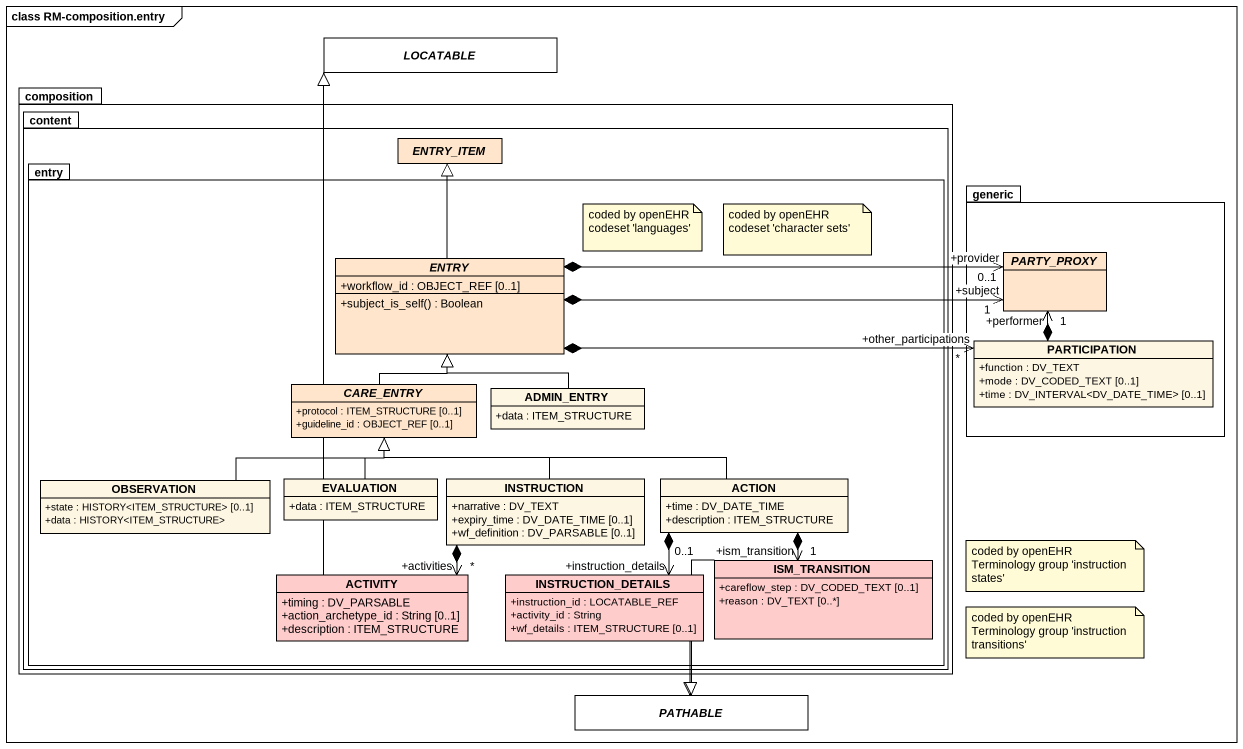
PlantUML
@startuml
mainframe class RM-composition.entry
hide circle
hide empty members
skinparam classAttributeIconSize 0
abstract class LOCATABLE #FFFFFF
package composition {
  package content {
    abstract class ENTRY_ITEM #FFE5CB
    package entry {
      abstract class ENTRY #FFE5CB {
        +workflow_id : OBJECT_REF [0..1]
        +subject_is_self() : Boolean
      }
      abstract class CARE_ENTRY #FFE5CB {
        +protocol : ITEM_STRUCTURE [0..1]
        +guideline_id : OBJECT_REF [0..1]
      }
      class ADMIN_ENTRY {
        +data : ITEM_STRUCTURE
      }
      class OBSERVATION {
        +state : HISTORY<ITEM_STRUCTURE> [0..1]
        +data : HISTORY<ITEM_STRUCTURE>
      }
      class EVALUATION {
        +data : ITEM_STRUCTURE
      }
      class INSTRUCTION {
        +narrative : DV_TEXT
        +expiry_time : DV_DATE_TIME [0..1]
        +wf_definition : DV_PARSABLE [0..1]
      }
      class "ACTION" as ACTION_ {
        +time : DV_DATE_TIME
        +description : ITEM_STRUCTURE
      }
      class ACTIVITY #FFCCCC {
        +timing : DV_PARSABLE
        +action_archetype_id : String [0..1]
        +description : ITEM_STRUCTURE
      }
      class INSTRUCTION_DETAILS #FFCCCC {
        +instruction_id : LOCATABLE_REF
        +activity_id : String
        +wf_details : ITEM_STRUCTURE [0..1]
      }
      class ISM_TRANSITION #FFCCCC {
        +careflow_step : DV_CODED_TEXT [0..1]
        +reason : DV_TEXT [0..*]
      }
    }
  }
}
package generic {
  abstract class PARTY_PROXY #FFE5CB
  class PARTICIPATION {
    +function : DV_TEXT
    +mode : DV_CODED_TEXT [0..1]
    +time : DV_INTERVAL<DV_DATE_TIME> [0..1]
  }
}
abstract class PATHABLE #FFFFFF
ENTRY -up-|> ENTRY_ITEM
ENTRY *-right-> "+subject\n1" PARTY_PROXY
ENTRY *-right-> "+provider\n0..1" PARTY_PROXY
CARE_ENTRY -up-|> ENTRY
PARTICIPATION "+other_participations\n*" <-left-* ENTRY
PARTICIPATION *-up-> "+performer\n1" PARTY_PROXY
ADMIN_ENTRY -up-|> ENTRY
OBSERVATION -right-|> CARE_ENTRY
EVALUATION -up-|> CARE_ENTRY
INSTRUCTION -up-|> CARE_ENTRY
INSTRUCTION *-left-> "+activities\n*" ACTIVITY
ACTION_ -left-|> CARE_ENTRY
ACTION_ *--> "+instruction_details\n0..1" INSTRUCTION_DETAILS
ACTION_ *--> "+ism_transition\n1" ISM_TRANSITION
ACTIVITY -up-|> LOCATABLE
INSTRUCTION_DETAILS --|> PATHABLE
ISM_TRANSITION --|> PATHABLE
note as N1
  coded by openEHR codeset 'languages'
end note
note as N2
  coded by openEHR codeset 'character sets'
end note
note as N3
  coded by openEHR Terminology group 'instruction states'
end note
note as N4
  coded by openEHR Terminology group 'instruction transitions'
end note
@enduml
